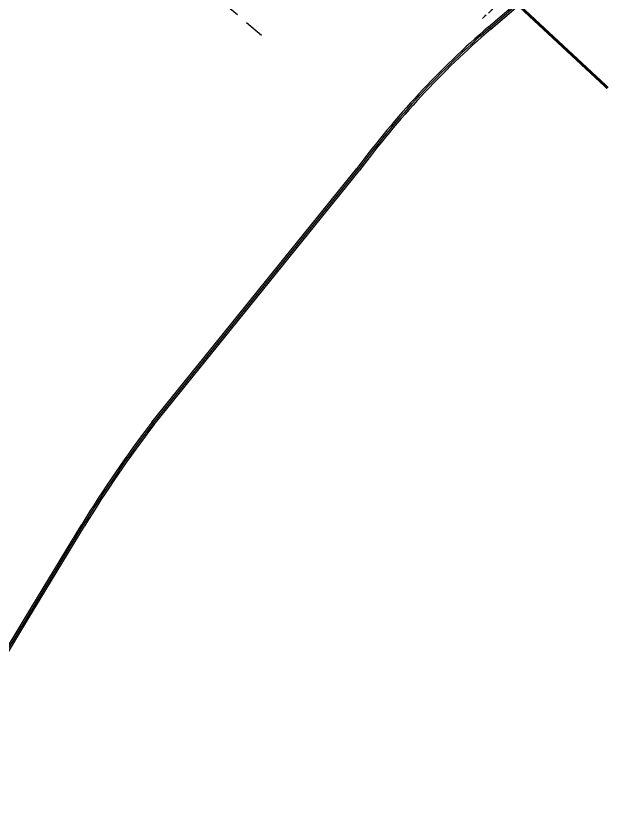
# Model space of a CAD drawing. Header units: millimetres. Extents: x 832728086 to 834530684, y 817551485 to 818349469.
# Drawn here: x 834333580 to 834397185, y 817767563 to 817852319 of the extents above; entities that cross this region are included whole.
import ezdxf

# ---------------------------------------------------------------- set-up
doc = ezdxf.new("R2010")
doc.units = ezdxf.units.MM
doc.header["$LTSCALE"] = 100
doc.linetypes.add('Hidden', pattern=[9.525, 6.35, -3.175])
doc.linetypes.add('Phasing$0$DASHED', pattern=[19.05, 12.7, -6.35])
for name, color, linetype in [('+C-160', 160, 'Hidden'), ('000-Tactile-l', 8, 'Continuous'), ('Phasing$0$Interface Line', 210, 'Continuous')]:
    doc.layers.add(name, color=color, linetype=linetype)

# ---------------------------------------------------------------- blocks, each defined once
blk = doc.blocks.new('tactile')
at = {"layer": '000-Tactile-l', "ltscale": 5e-05}
for p, q in [((834383.978, 817851.21), (834401.264, 817866.136)), ((834384.092, 817851.078), (834401.379, 817866.004)), ((834384.206, 817850.945), (834401.493, 817865.871)), ((834348.104, 817809.052), (834369.961, 817836.109)), ((834348.241, 817808.943), (834370.1, 817836.002)), ((834348.379, 817808.835), (834370.238, 817835.895)), ((834334.714, 817788.379), (834340.653, 817798.167)), ((834334.864, 817788.289), (834340.802, 817798.076)), ((834335.013, 817788.198), (834340.952, 817797.985)), ((834322.281, 817767.797), (834334.714, 817788.379)), ((834322.429, 817767.704), (834334.864, 817788.289)), ((834322.578, 817767.612), (834335.013, 817788.198))]:
    blk.add_line(p, q, dxfattribs=at)
for centre, radius, start, end in [((834444.487, 817780.991), 92.694, 130.75223, 143.51371), ((834444.487, 817780.991), 92.519, 130.75223, 143.51602), ((834444.487, 817780.991), 92.344, 130.75223, 143.51834), ((834443.406, 817735.819), 120.189, 142.46041, 148.75189), ((834443.406, 817735.819), 120.014, 142.46142, 148.75189), ((834443.406, 817735.819), 119.839, 142.46244, 148.75189)]:
    blk.add_arc(centre, radius, start, end, dxfattribs=at)
blk = doc.blocks.new('A$C062A3D83')
at = {"layer": '+C-160', "ltscale": 4}
blk.add_line((17441, -138760), (36403, -155001), dxfattribs=at)
at = {"layer": '+C-160'}
blk.add_arc((458851, -598231), 597645, 129.63039, 131.874061, dxfattribs=at)

msp = doc.modelspace()

# ---------------------------------------------------------------- linework, layer by layer
at = {"layer": 'Phasing$0$Interface Line', "linetype": 'Phasing$0$DASHED', "const_width": 300}
msp.add_lwpolyline([(834396618.6862, 817844624.6933), (834355094.9347, 817883248.2159), (834330727.6514, 817905913.5649), (834285903.9617, 817932611.5768, -0.0970449564), (834283193.3836, 817935040.7698), (834288404.7088, 817952664.5226), (834289323.8066, 817952861.5085), (834263278.8209, 817982455.5642)], format="xyb", dxfattribs=at)

# ---------------------------------------------------------------- block references
at = {"layer": '+C-160', "ltscale": 5}
msp.add_blockref('A$C062A3D83', (834323333.3128, 818005260.0327), dxfattribs=at)
at = {"layer": '000-Tactile-l', "xscale": 1000, "yscale": 1000, "zscale": 1000}
msp.add_blockref('tactile', (-56.4905, -49.2817, -0.0703), dxfattribs=at)

doc.saveas('drawing.dxf')
